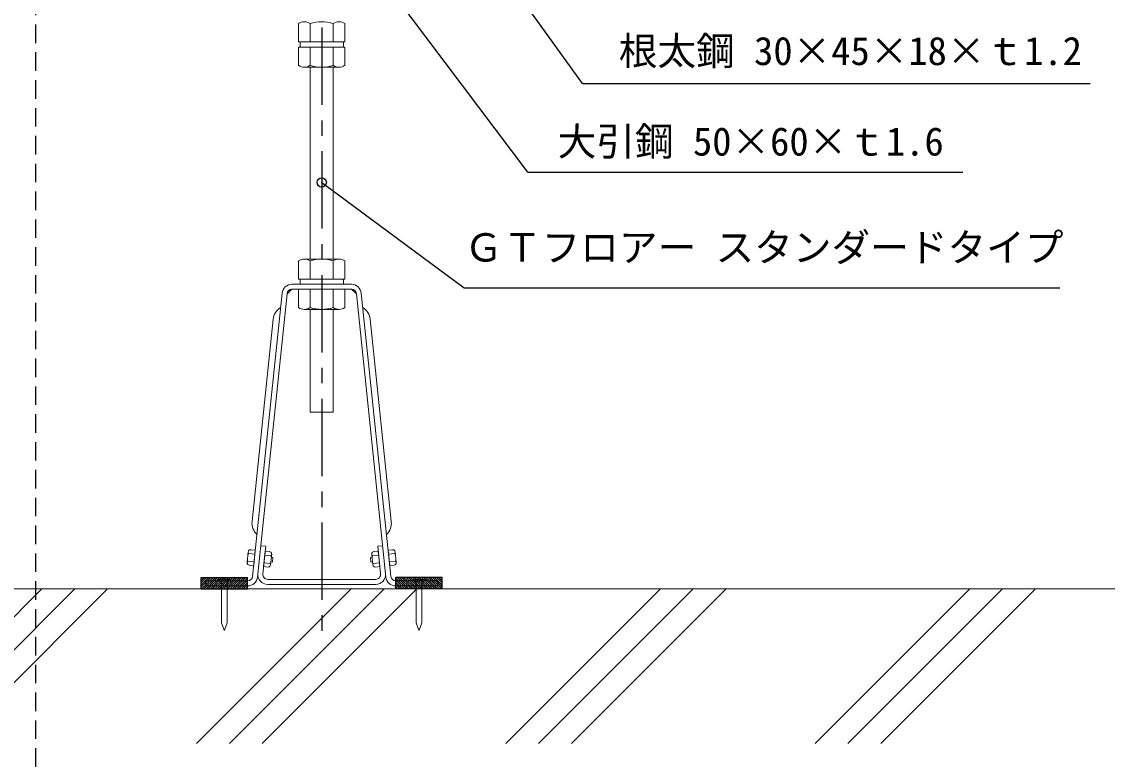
# Model space of a CAD drawing. Units: millimetres, scale not verified. Extents: x -2066 to 2059, y -1474 to 1400.
# Drawn here: x -1281 to -579, y 481 to 960 of the extents above; entities that cross this region are included whole.
import ezdxf
from ezdxf.enums import TextEntityAlignment as Align

# ---------------------------------------------------------------- set-up
doc = ezdxf.new("R2010")
doc.units = ezdxf.units.MM
doc.header["$LTSCALE"] = 10
doc.header["$PDMODE"] = 32
doc.header["$PDSIZE"] = 6
doc.linetypes.add('CHAIN1', pattern=[8, 5, -1, 1, -1])
doc.linetypes.add('DASHED1', pattern=[1.8, 1.2, -0.6])
for name, color, linetype in [('0-0_中心線', 4, 'CHAIN1'), ('0-2_太線１', 3, 'Continuous'), ('0-6_文字', 7, 'Continuous'), ('0-8_隠線', 4, 'DASHED1')]:
    doc.layers.add(name, color=color, linetype=linetype)
doc.layers.add('0-1_中線', color=7, linetype='Continuous', lineweight=18)
doc.styles.add('ＭＳ ゴシック', font='')
doc.styles.get('ＭＳ ゴシック').set_extended_font_data('MS Gothic')

msp = doc.modelspace()

# ---------------------------------------------------------------- linework, layer by layer
at = {"layer": '0-0_中心線'}
msp.add_line((-1087.33, 1115.87), (-1087.33, 562.94), dxfattribs=at)
at = {"layer": '0-1_中線'}
for p, q in [((-1102.35, 958.52), (-1102.35, 946.68)), ((-1094.84, 958.52), (-1094.84, 946.68)), ((-1079.83, 958.52), (-1079.83, 946.68)), ((-1072.32, 958.52), (-1072.32, 946.68)), ((-1102.35, 946.68), (-1072.32, 946.68)), ((-1102.35, 931.48), (-1102.35, 943.31)), ((-1102.35, 943.31), (-1072.32, 943.31)), ((-1101.33, 943.81), (-1101.33, 946.18)), ((-1100.83, 946.68), (-1073.83, 946.68)), ((-1100.83, 943.31), (-1073.83, 943.31)), ((-1094.84, 931.48), (-1094.84, 943.31)), ((-1079.83, 931.48), (-1079.83, 943.31)), ((-1073.33, 946.18), (-1073.33, 943.81)), ((-1072.32, 931.48), (-1072.32, 943.31)), ((-1098.59, 930.31), (-1076.08, 930.31)), ((-1094.83, 930.31), (-1094.83, 806.24)), ((-1079.83, 930.31), (-1079.83, 806.24)), ((-1102.35, 805.08), (-1102.35, 793.24)), ((-1076.08, 806.24), (-1098.59, 806.24)), ((-1094.84, 805.08), (-1094.84, 793.24)), ((-1079.83, 805.08), (-1079.83, 793.24)), ((-1072.32, 805.08), (-1072.32, 793.24)), ((-1106.57, 786.67), (-1109.75, 783.81)), ((-1106.57, 789.87), (-1087.33, 789.87)), ((-1087.33, 786.67), (-1106.57, 786.67)), ((-1072.32, 793.24), (-1102.35, 793.24)), ((-1072.32, 786.67), (-1102.35, 786.67)), ((-1102.35, 774.83), (-1102.35, 786.67)), ((-1101.33, 790.37), (-1101.33, 792.74)), ((-1073.83, 793.24), (-1100.83, 793.24)), ((-1073.83, 789.87), (-1100.83, 789.87)), ((-1094.84, 774.83), (-1094.84, 786.67)), ((-1068.1, 789.87), (-1087.33, 789.87)), ((-1087.33, 786.67), (-1068.1, 786.67)), ((-1079.83, 774.83), (-1079.83, 786.67)), ((-1073.33, 792.74), (-1073.33, 790.37)), ((-1072.32, 774.83), (-1072.32, 786.67)), ((-1068.1, 786.67), (-1064.92, 783.81)), ((-1112.93, 784.14), (-1132.04, 600.94)), ((-1128.85, 600.61), (-1109.75, 783.81)), ((-1045.82, 600.61), (-1064.92, 783.81)), ((-1061.74, 784.14), (-1042.63, 600.94)), ((-1076.08, 773.67), (-1098.59, 773.67)), ((-1094.83, 773.67), (-1094.83, 707.18)), ((-1118.71, 767.33), (-1132.33, 636.64)), ((-1055.96, 767.33), (-1042.33, 636.64)), ((-1133.2, 618.26), (-1130.26, 617.96)), ((-1131.3, 608.02), (-1130.26, 617.96)), ((-1126.74, 620.87), (-1123.56, 620.54)), ((-1125.43, 602.61), (-1123.56, 620.54)), ((-1047.93, 620.87), (-1051.11, 620.54)), ((-1049.24, 602.61), (-1051.11, 620.54)), ((-1041.46, 618.26), (-1044.41, 617.96)), ((-1043.37, 608.02), (-1044.41, 617.96)), ((-1135.56, 609.95), (-1134.83, 616.95)), ((-1135.05, 610.92), (-1135.38, 611.67)), ((-1135.05, 610.92), (-1131.04, 610.5)), ((-1134.53, 615.89), (-1135.01, 615.23)), ((-1134.53, 615.89), (-1130.52, 615.47)), ((-1124.97, 607.36), (-1123.94, 617.3)), ((-1120.19, 614.4), (-1124.2, 614.82)), ((-1121, 617), (-1123.94, 617.3)), ((-1120.4, 608.38), (-1119.68, 615.37)), ((-1120.19, 614.4), (-1119.86, 613.66)), ((-1118.9, 613.27), (-1119.89, 613.37)), ((-1119.21, 610.28), (-1118.9, 613.27)), ((-1055.77, 613.27), (-1054.78, 613.37)), ((-1055.46, 610.28), (-1055.77, 613.27)), ((-1054.27, 608.38), (-1054.99, 615.37)), ((-1054.48, 614.4), (-1054.81, 613.66)), ((-1054.48, 614.4), (-1050.47, 614.82)), ((-1053.67, 617), (-1050.72, 617.3)), ((-1049.7, 607.36), (-1050.72, 617.3)), ((-1040.14, 615.89), (-1044.15, 615.47)), ((-1039.62, 610.92), (-1043.63, 610.5)), ((-1040.14, 615.89), (-1039.66, 615.23)), ((-1039.11, 609.95), (-1039.84, 616.95)), ((-1039.62, 610.92), (-1039.29, 611.67)), ((-1134.24, 608.33), (-1131.3, 608.02)), ((-1122.03, 607.06), (-1124.97, 607.36)), ((-1120.7, 609.43), (-1124.71, 609.85)), ((-1120.7, 609.43), (-1120.22, 610.1)), ((-1119.21, 610.28), (-1120.19, 610.38)), ((-1055.46, 610.28), (-1054.47, 610.38)), ((-1053.97, 609.43), (-1054.44, 610.1)), ((-1053.97, 609.43), (-1049.96, 609.85)), ((-1052.64, 607.06), (-1049.7, 607.36)), ((-1040.43, 608.33), (-1043.37, 608.02)), ((-1162.33, 598.07), (-1162.33, 594.87)), ((-1135.22, 598.07), (-1162.33, 598.07)), ((-1154.22, 599.07), (-1154.22, 598.07)), ((-1152.07, 597.07), (-1152.07, 571.07)), ((-1148.37, 597.07), (-1148.37, 571.07)), ((-1122.24, 599.07), (-1087.33, 599.07)), ((-1052.42, 599.07), (-1087.33, 599.07)), ((-1039.45, 598.07), (-1012.33, 598.07)), ((-1028.45, 599.07), (-1028.45, 598.07)), ((-1026.3, 597.07), (-1026.3, 571.07)), ((-1022.6, 597.07), (-1022.6, 571.07)), ((-1012.33, 598.07), (-1012.33, 594.87)), ((-1268.25, 592.88), (-1368.25, 492.88)), ((-1247.03, 592.88), (-1347.03, 492.88)), ((-1225.82, 592.88), (-1325.82, 492.88)), ((-1287.33, 592.88), (-218.66, 592.88)), ((-1068.25, 592.88), (-1168.25, 492.88)), ((-1162.33, 594.87), (-1135.22, 594.87)), ((-1047.03, 592.88), (-1147.03, 492.88)), ((-1025.82, 592.88), (-1125.82, 492.88)), ((-1122.24, 595.87), (-1087.33, 595.87)), ((-1052.42, 595.87), (-1087.33, 595.87)), ((-1012.33, 594.87), (-1039.45, 594.87)), ((-868.25, 592.88), (-968.25, 492.88)), ((-847.03, 592.88), (-947.03, 492.88)), ((-825.82, 592.88), (-925.82, 492.88)), ((-668.25, 592.88), (-768.25, 492.88)), ((-647.03, 592.88), (-747.03, 492.88)), ((-625.82, 592.88), (-725.82, 492.88)), ((-1150.31, 566.33), (-1152.07, 571.07)), ((-1150.12, 566.33), (-1148.37, 571.07)), ((-1024.54, 566.33), (-1026.3, 571.07)), ((-1024.36, 566.33), (-1022.6, 571.07))]:
    msp.add_line(p, q, dxfattribs=at)
for points in [[(-1079.83, 773.67), (-1079.83, 707.18), (-1094.83, 707.18)], [(-1154.22, 599.07), (-1146.22, 599.07), (-1146.22, 598.07), (-1150.22, 598.07), (-1154.22, 598.07)], [(-1028.45, 599.07), (-1020.45, 599.07), (-1020.45, 598.07), (-1024.45, 598.07), (-1028.45, 598.07)]]:
    msp.add_lwpolyline(points, dxfattribs=at)
for centre, radius, start, end in [((-1098.59, 953.03), 6.64, 55.61575, 124.38425), ((-1087.33, 934.84), 24.84, 72.41205, 107.58795), ((-1076.08, 953.03), 6.64, 55.61575, 124.38425), ((-1100.83, 946.18), 0.5, 90, 180), ((-1100.83, 943.81), 0.5, 180, 270), ((-1073.83, 946.18), 0.5, 0, 90), ((-1073.83, 943.81), 0.5, 270, 0), ((-1098.59, 936.96), 6.64, 235.61575, 304.38425), ((-1087.33, 955.15), 24.84, 252.41205, 287.58795), ((-1076.08, 936.96), 6.64, 235.61575, 304.38425), ((-1098.59, 799.59), 6.64, 55.61575, 124.38425), ((-1087.33, 781.4), 24.84, 72.41205, 107.58795), ((-1076.08, 799.59), 6.64, 55.61575, 124.38425), ((-1106.57, 783.47), 6.4, 90, 174.04698), ((-1106.57, 783.47), 3.2, 90, 174.04698), ((-1100.83, 792.74), 0.5, 90, 180), ((-1100.83, 790.37), 0.5, 180, 270), ((-1073.83, 792.74), 0.5, 0, 90), ((-1073.83, 790.37), 0.5, 270, 0), ((-1068.1, 783.47), 6.4, 5.95302, 90), ((-1068.1, 783.47), 3.2, 5.95302, 90), ((-1108.76, 766.29), 10, 120.91688, 174.04698), ((-1098.59, 780.32), 6.64, 235.61575, 304.38425), ((-1087.33, 798.51), 24.84, 252.41205, 287.58795), ((-1076.08, 780.32), 6.64, 235.61575, 304.38425), ((-1065.91, 766.29), 10, 5.95302, 59.08312), ((-1122.41, 635.41), 10, 174.04698, 227.17708), ((-1052.26, 635.41), 10, 312.82292, 5.95302), ((-1133.36, 616.79), 1.48, 84.04729, 217.47983), ((-1041.31, 616.79), 1.48, 322.52017, 95.95271), ((-1134.09, 609.8), 1.48, 130.61476, 264.04729), ((-1121.15, 615.53), 1.48, 310.6777, 84.11023), ((-1053.52, 615.53), 1.48, 95.88977, 229.3223), ((-1040.58, 609.8), 1.48, 275.95271, 49.38524), ((-1121.87, 608.53), 1.48, 264.11023, 37.54277), ((-1052.79, 608.53), 1.48, 142.45723, 275.88977), ((-1153.07, 597.07), 1, 0, 90), ((-1147.37, 597.07), 1, 90, 180), ((-1135.22, 601.27), 3.2, 270, 354.04698), ((-1135.22, 601.27), 6.4, 270, 354.04698), ((-1122.24, 602.27), 6.4, 174.04698, 270), ((-1122.24, 602.27), 3.2, 174.04698, 270), ((-1052.42, 602.27), 6.4, 270, 5.95302), ((-1052.42, 602.27), 3.2, 270, 5.95302), ((-1039.45, 601.27), 6.4, 185.95302, 270), ((-1039.45, 601.27), 3.2, 185.95302, 270), ((-1027.3, 597.07), 1, 0, 90), ((-1021.6, 597.07), 1, 90, 180), ((-1150.22, 566.36), 0.1, 200.30446, 339.69553), ((-1024.45, 566.36), 0.1, 200.30446, 339.69553)]:
    msp.add_arc(centre, radius, start, end, dxfattribs=at)
at = {"layer": '0-2_太線１'}
for p, q in [((-1165.22, 600.28), (-1135.22, 600.28)), ((-1165.22, 592.88), (-1165.22, 600.28)), ((-1164.59, 600.28), (-1165.22, 599.65)), ((-1158.94, 600.28), (-1165.22, 594)), ((-1163.18, 600.28), (-1165.22, 598.24)), ((-1161.76, 600.28), (-1165.22, 596.82)), ((-1160.35, 600.28), (-1165.22, 595.41)), ((-1157.52, 600.28), (-1164.92, 592.88)), ((-1156.11, 600.28), (-1163.51, 592.88)), ((-1154.69, 600.28), (-1162.09, 592.88)), ((-1153.28, 600.28), (-1160.68, 592.88)), ((-1151.86, 600.28), (-1159.26, 592.88)), ((-1150.45, 600.28), (-1157.85, 592.88)), ((-1149.04, 600.28), (-1156.44, 592.88)), ((-1147.62, 600.28), (-1155.02, 592.88)), ((-1146.21, 600.28), (-1153.61, 592.88)), ((-1144.79, 600.28), (-1152.19, 592.88)), ((-1143.38, 600.28), (-1150.78, 592.88)), ((-1141.96, 600.28), (-1149.36, 592.88)), ((-1140.55, 600.28), (-1147.95, 592.88)), ((-1139.14, 600.28), (-1146.54, 592.88)), ((-1137.72, 600.28), (-1145.12, 592.88)), ((-1136.31, 600.28), (-1143.71, 592.88)), ((-1135.22, 599.95), (-1142.29, 592.88)), ((-1135.22, 598.54), (-1140.88, 592.88)), ((-1135.22, 597.13), (-1139.46, 592.88)), ((-1135.22, 592.88), (-1135.22, 600.28)), ((-1009.45, 600.28), (-1039.45, 600.28)), ((-1039.45, 592.88), (-1039.45, 600.28)), ((-1039.45, 599.95), (-1032.38, 592.88)), ((-1039.45, 598.54), (-1033.79, 592.88)), ((-1039.45, 597.13), (-1035.2, 592.88)), ((-1038.36, 600.28), (-1030.96, 592.88)), ((-1036.95, 600.28), (-1029.55, 592.88)), ((-1035.53, 600.28), (-1028.13, 592.88)), ((-1034.12, 600.28), (-1026.72, 592.88)), ((-1032.7, 600.28), (-1025.3, 592.88)), ((-1031.29, 600.28), (-1023.89, 592.88)), ((-1029.88, 600.28), (-1022.48, 592.88)), ((-1028.46, 600.28), (-1021.06, 592.88)), ((-1027.05, 600.28), (-1019.65, 592.88)), ((-1025.63, 600.28), (-1018.23, 592.88)), ((-1024.22, 600.28), (-1016.82, 592.88)), ((-1022.8, 600.28), (-1015.4, 592.88)), ((-1021.39, 600.28), (-1013.99, 592.88)), ((-1019.98, 600.28), (-1012.58, 592.88)), ((-1018.56, 600.28), (-1011.16, 592.88)), ((-1017.15, 600.28), (-1009.75, 592.88)), ((-1015.73, 600.28), (-1009.45, 594)), ((-1014.32, 600.28), (-1009.45, 595.41)), ((-1012.91, 600.28), (-1009.45, 596.82)), ((-1011.49, 600.28), (-1009.45, 598.24)), ((-1010.08, 600.28), (-1009.45, 599.65)), ((-1009.45, 592.88), (-1009.45, 600.28)), ((-1165.22, 592.88), (-1135.22, 592.88)), ((-1135.22, 595.71), (-1138.05, 592.88)), ((-1135.22, 594.3), (-1136.64, 592.88)), ((-1135.22, 592.88), (-1135.22, 592.88)), ((-1039.45, 595.71), (-1036.62, 592.88)), ((-1039.45, 594.3), (-1038.03, 592.88)), ((-1009.45, 592.88), (-1039.45, 592.88)), ((-1039.45, 592.88), (-1039.45, 592.88))]:
    msp.add_line(p, q, dxfattribs=at)
at = {"layer": '0-6_文字'}
for p, q in [((-918.62, 919.79), (-1007.54, 1043.03)), ((-954.12, 862.43), (-1059.4, 1002.32)), ((-918.62, 919.79), (-590.36, 919.79)), ((-954.12, 862.43), (-672.82, 862.43)), ((-1087.33, 855.76), (-995.14, 787.67)), ((-995.14, 787.67), (-609.97, 787.67))]:
    msp.add_line(p, q, dxfattribs=at)
msp.add_point((-1087.33, 855.76), dxfattribs=at)
at = {"layer": '0-8_隠線'}
msp.add_line((-1272.33, 1029.88), (-1272.33, 442.26), dxfattribs=at)

# ---------------------------------------------------------------- texts
at = {"layer": '0-6_文字', "style": 'ＭＳ ゴシック'}
for s, p in [('根太鋼 30×45×18×ｔ1.2', (-895.2, 926.14)), ('大引鋼 50×60×ｔ1.6', (-934.72, 867.59)), ('ＧＴフロアー スタンダードタイプ', (-995.14, 799.09))]:
    msp.add_text(s, height=18.33, dxfattribs=at).set_placement(p, align=Align.BOTTOM_LEFT)

doc.saveas('drawing.dxf')
